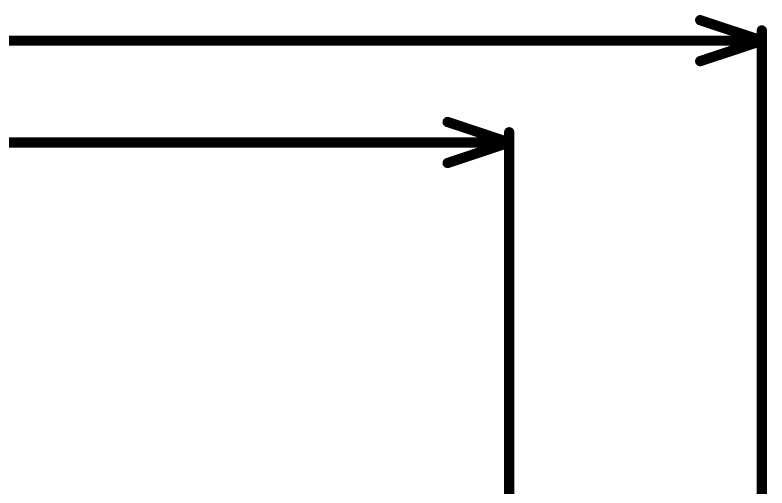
# Model space of a CAD drawing. Header units: millimetres. Extents: x -16 to 330, y -45 to 150.
# Drawn here: x 77.77 to 96.38, y 76.63 to 88.35 of the extents above; entities that cross this region are included whole.
import ezdxf

# ---------------------------------------------------------------- set-up
doc = ezdxf.new("R2010")
doc.units = ezdxf.units.MM
doc.layers.add('Mechanical1', color=6, linetype='Continuous')

msp = doc.modelspace()

# ---------------------------------------------------------------- linework, layer by layer
at = {"layer": 'Mechanical1', "const_width": 0.254}
for points in [[(94.726, 88.223), (96.25, 87.715)], [(96.25, 75.881), (96.25, 87.969)], [(53.741, 87.715), (96.25, 87.715)], [(94.726, 87.207), (96.25, 87.715)], [(88.476, 85.7), (90, 85.192)], [(90, 74.504), (90, 85.446)], [(53.31, 85.192), (90, 85.192)], [(88.476, 84.684), (90, 85.192)]]:
    msp.add_lwpolyline(points, dxfattribs=at)
at = {"layer": 'Mechanical1', "const_width": 0.127}
for points in [[(94.662, 88.223, 1), (94.789, 88.223, 1)], [(96.186, 87.969, 1), (96.313, 87.969, 1)], [(96.186, 87.715, 1), (96.313, 87.715, 1)], [(96.186, 87.715, 1), (96.313, 87.715, 1)], [(96.186, 87.715, 1), (96.313, 87.715, 1)], [(94.662, 87.207, 1), (94.789, 87.207, 1)], [(88.413, 85.7, 1), (88.54, 85.7, 1)], [(89.937, 85.446, 1), (90.064, 85.446, 1)], [(89.937, 85.192, 1), (90.064, 85.192, 1)], [(89.937, 85.192, 1), (90.064, 85.192, 1)], [(89.937, 85.192, 1), (90.064, 85.192, 1)], [(88.413, 84.684, 1), (88.54, 84.684, 1)]]:
    msp.add_lwpolyline(points, format="xyb", close=True, dxfattribs=at)

doc.saveas('drawing.dxf')
